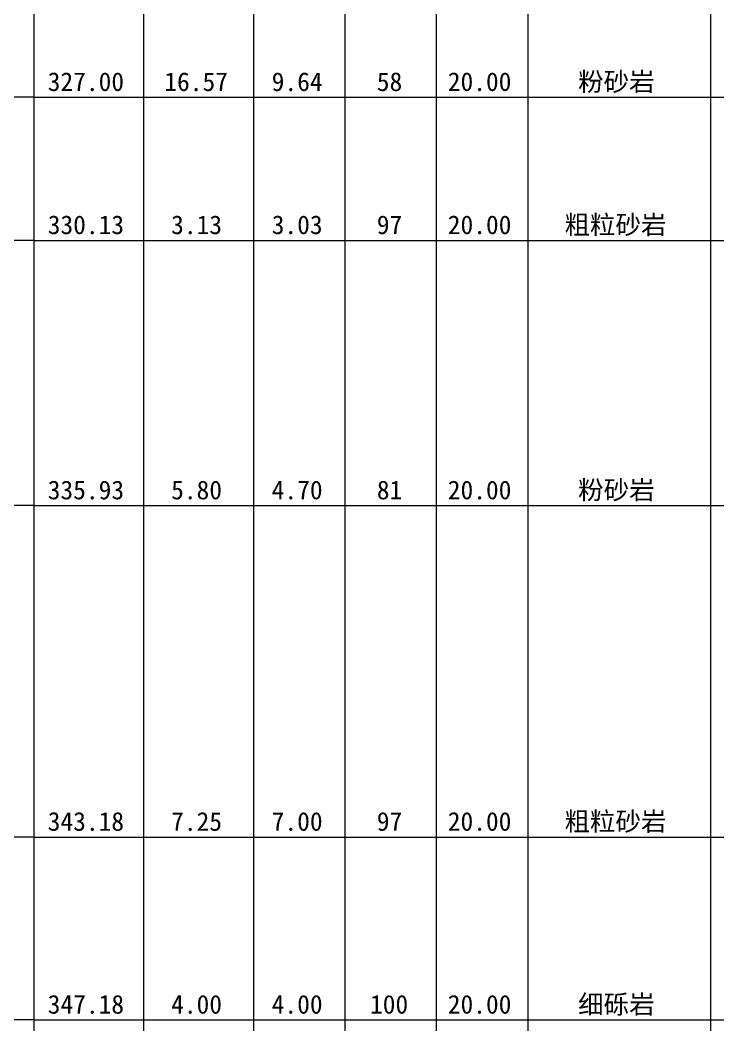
# Model space of a CAD drawing. Header units: inches. Extents: x -27 to 109, y -724 to 26.
# Drawn here: x 20.78 to 36.04, y -346.39 to -324.42 of the extents above; entities that cross this region are included whole.
import ezdxf

# ---------------------------------------------------------------- set-up
doc = ezdxf.new("R2010")
doc.units = ezdxf.units.IN
doc.header["$MEASUREMENT"] = 0
doc.layers.get('0').update_dxf_attribs({"lineweight": 0})
doc.styles.add('宋体', font='')
doc.styles.get('宋体').set_extended_font_data('宋体')

msp = doc.modelspace()

# ---------------------------------------------------------------- linework, layer by layer
at = {"linetype": 'Continuous', "lineweight": 15}
for p, q in [((21.082, 0.896), (21.082, -693.554)), ((23.482, 0.896), (23.482, -693.554)), ((25.882, 0.896), (25.882, -693.554)), ((27.882, 0.896), (27.882, -693.554)), ((29.882, 0.896), (29.882, -693.554)), ((31.882, 0.896), (31.882, -693.554)), ((35.882, 0.896), (35.882, -693.554)), ((21.082, -326.104), (20.082, -326.104)), ((21.082, -326.104), (23.482, -326.104)), ((23.482, -326.104), (25.882, -326.104)), ((25.882, -326.104), (27.882, -326.104)), ((27.882, -326.104), (29.882, -326.104)), ((29.882, -326.104), (31.882, -326.104)), ((31.882, -326.104), (35.882, -326.104)), ((35.882, -326.104), (65.882, -326.104)), ((21.082, -329.234), (20.082, -329.234)), ((21.082, -329.234), (23.482, -329.234)), ((23.482, -329.234), (25.882, -329.234)), ((25.882, -329.234), (27.882, -329.234)), ((27.882, -329.234), (29.882, -329.234)), ((29.882, -329.234), (31.882, -329.234)), ((31.882, -329.234), (35.882, -329.234)), ((35.882, -329.234), (65.882, -329.234)), ((21.082, -335.034), (20.082, -335.034)), ((21.082, -335.034), (23.482, -335.034)), ((23.482, -335.034), (25.882, -335.034)), ((25.882, -335.034), (27.882, -335.034)), ((27.882, -335.034), (29.882, -335.034)), ((29.882, -335.034), (31.882, -335.034)), ((31.882, -335.034), (35.882, -335.034)), ((35.882, -335.034), (65.882, -335.034)), ((21.082, -342.284), (20.082, -342.284)), ((21.082, -342.284), (23.482, -342.284)), ((23.482, -342.284), (25.882, -342.284)), ((25.882, -342.284), (27.882, -342.284)), ((27.882, -342.284), (29.882, -342.284)), ((29.882, -342.284), (31.882, -342.284)), ((31.882, -342.284), (35.882, -342.284)), ((35.882, -342.284), (65.882, -342.284)), ((21.082, -346.284), (20.082, -346.284)), ((21.082, -346.284), (23.482, -346.284)), ((23.482, -346.284), (25.882, -346.284)), ((25.882, -346.284), (27.882, -346.284)), ((27.882, -346.284), (29.882, -346.284)), ((29.882, -346.284), (31.882, -346.284)), ((31.882, -346.284), (35.882, -346.284)), ((35.882, -346.284), (65.882, -346.284))]:
    msp.add_line(p, q, dxfattribs=at)

# ---------------------------------------------------------------- texts
at = {"style": '宋体'}
for s, p in [('327.00', (21.384, -325.967)), ('16.57', (23.934, -325.967)), ('9.64', (26.283, -325.967)), ('58', (28.582, -325.967)), ('20.00', (30.134, -325.967)), ('粉砂岩', (32.984, -325.967)), ('330.13', (21.384, -329.097)), ('3.13', (24.083, -329.097)), ('3.03', (26.283, -329.097)), ('97', (28.582, -329.097)), ('20.00', (30.134, -329.097)), ('粗粒砂岩', (32.685, -329.097)), ('335.93', (21.384, -334.897)), ('5.80', (24.083, -334.897)), ('4.70', (26.283, -334.897)), ('81', (28.582, -334.897)), ('20.00', (30.134, -334.897)), ('粉砂岩', (32.984, -334.897)), ('343.18', (21.384, -342.147)), ('7.25', (24.083, -342.147)), ('7.00', (26.283, -342.147)), ('97', (28.582, -342.147)), ('20.00', (30.134, -342.147)), ('粗粒砂岩', (32.685, -342.147)), ('细砾岩', (32.984, -346.147)), ('347.18', (21.384, -346.147)), ('4.00', (24.083, -346.147)), ('4.00', (26.283, -346.147)), ('100', (28.433, -346.147)), ('20.00', (30.134, -346.147))]:
    msp.add_text(s, height=0.4092, dxfattribs=at).set_placement(p)

doc.saveas('drawing.dxf')
